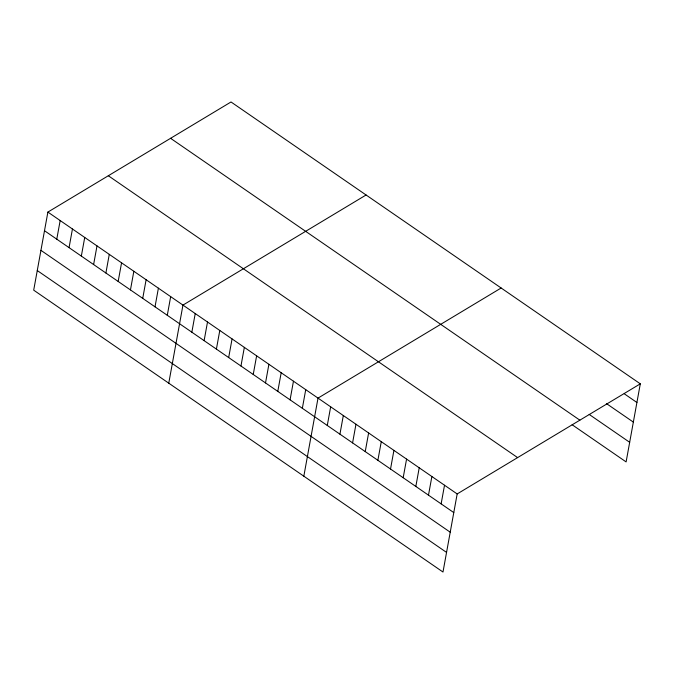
<?xml version="1.0" encoding="UTF-8"?>
<svg xmlns="http://www.w3.org/2000/svg" width="674" height="674" viewBox="0 0 674 674"><rect width="100%" height="100%" fill="white"/><g stroke="black" fill="none" stroke-linecap="round" stroke-linejoin="round"><path stroke-width="1.01" d="M47.888 212.083L33.7 290.165L442.986 572.024L457.174 493.941L640.3 383.835L231.013 101.976L47.888 212.083L457.174 493.941M56.776 239.186L60.171 220.533M69.06 247.636L72.447 228.992M81.335 256.095L84.73 237.45M93.619 264.553L97.005 245.9M105.894 273.004L109.281 254.359M118.169 281.462L121.564 262.818M130.453 289.921L133.84 271.268M142.728 298.371L146.115 279.727M155.012 306.83L158.398 288.177M167.287 315.289L170.674 296.636M168.761 383.177L182.957 305.095L366.083 194.988M191.846 332.198L195.233 313.545M204.121 340.656L207.508 322.003M216.405 349.107L219.791 330.462M228.68 357.565L232.067 338.912M240.955 366.024L244.35 347.371M253.239 374.474L256.626 355.83M265.514 382.933L268.901 364.28M277.789 391.392L281.184 372.739M290.073 399.842L293.46 381.198M302.348 408.301L305.735 389.648M303.831 476.189L318.018 398.107L501.144 288M327.278 425.471L330.664 406.818M339.932 434.182L343.319 415.529M352.578 442.894L355.973 424.241M365.232 451.605L368.619 432.952M377.878 460.317L381.273 441.664M390.532 469.028L393.919 450.375M403.178 477.74L406.574 459.087M415.833 486.451L419.22 467.807M428.487 495.163L431.874 476.518M441.133 503.874L444.52 485.229M640.3 383.835L626.112 461.917L572.133 424.746M624.259 393.776L636.913 402.488M606.356 403.515L633.349 422.101M589.194 414.426L629.676 442.304M170.589 138.313L579.867 420.172M108.32 175.745L517.607 457.604M44.501 230.727L453.787 512.585M40.937 250.34L450.224 532.199M37.264 270.552L446.55 552.41"/></g></svg>
